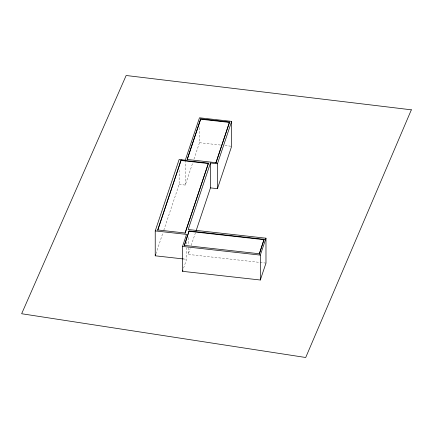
<?xml version="1.0" encoding="UTF-8"?>
<svg xmlns="http://www.w3.org/2000/svg" width="433" height="433" viewBox="0 0 433 433"><rect width="100%" height="100%" fill="white"/><g stroke="black" fill="none" stroke-linecap="round" stroke-linejoin="round"><path stroke-width="0.32" stroke-dasharray="2.17 1.62" d="M155.875 253.895L162.916 232.851M163.771 230.302L179.143 184.388L179.143 170.256M179.143 184.388L185.286 185.075L192.696 162.938M193.968 159.138L199.478 142.695L199.478 125.873M183.587 268.162L186.553 259.302L186.553 247.865M265.981 263.096L188.193 254.409L190.119 248.656M191.191 245.457L195.472 232.662M199.478 142.695L220.922 145.087M224.944 145.537L231.644 146.284M183.224 258.929L186.553 259.302M188.193 237.587L188.193 244.991M188.193 247.681L188.193 254.409M186.553 241.809L186.553 244.499M185.286 160.178L185.286 185.075M179.143 162.857L179.143 164.199"/><path stroke-width="0.65" d="M183.224 258.929L155.231 255.806L155.231 230.908L179.143 159.49L185.286 160.178L199.478 117.798L231.644 121.386L231.644 146.284L217.453 188.664L210.465 187.884L196.117 230.746M181.113 160.091L157.72 229.955L185.07 233.008L208.462 163.144L181.113 160.091L157.72 230.351M200.75 118.821L187.143 159.468L215.943 162.684L229.555 122.036L200.75 118.821L187.143 159.864M155.231 255.806L155.658 254.534M185.07 233.403L208.462 163.144M231.644 121.386L217.453 163.766L210.465 162.987L188.193 229.512L265.981 238.199L265.981 263.096L260.32 280.01L182.526 271.329L182.526 246.431L186.553 234.405L155.231 230.908M189.097 230.924L184.258 245.782L189.097 230.924L264.092 239.292L259.253 254.155L264.092 239.292M229.555 122.036L215.943 163.079L215.943 162.684M182.526 271.329L182.953 270.062M260.32 280.01L260.32 255.113L265.981 238.199M200.75 119.216L229.555 122.431M181.113 160.486L208.462 163.539M189.097 231.319L264.092 239.687M184.258 245.387L259.253 253.754M182.526 246.431L260.32 255.113M217.453 163.766L217.453 188.664M210.465 162.987L210.465 187.884M411.35 109.82L305.709 357.501L21.65 313.736L126.149 75.499L411.35 109.82"/></g></svg>
